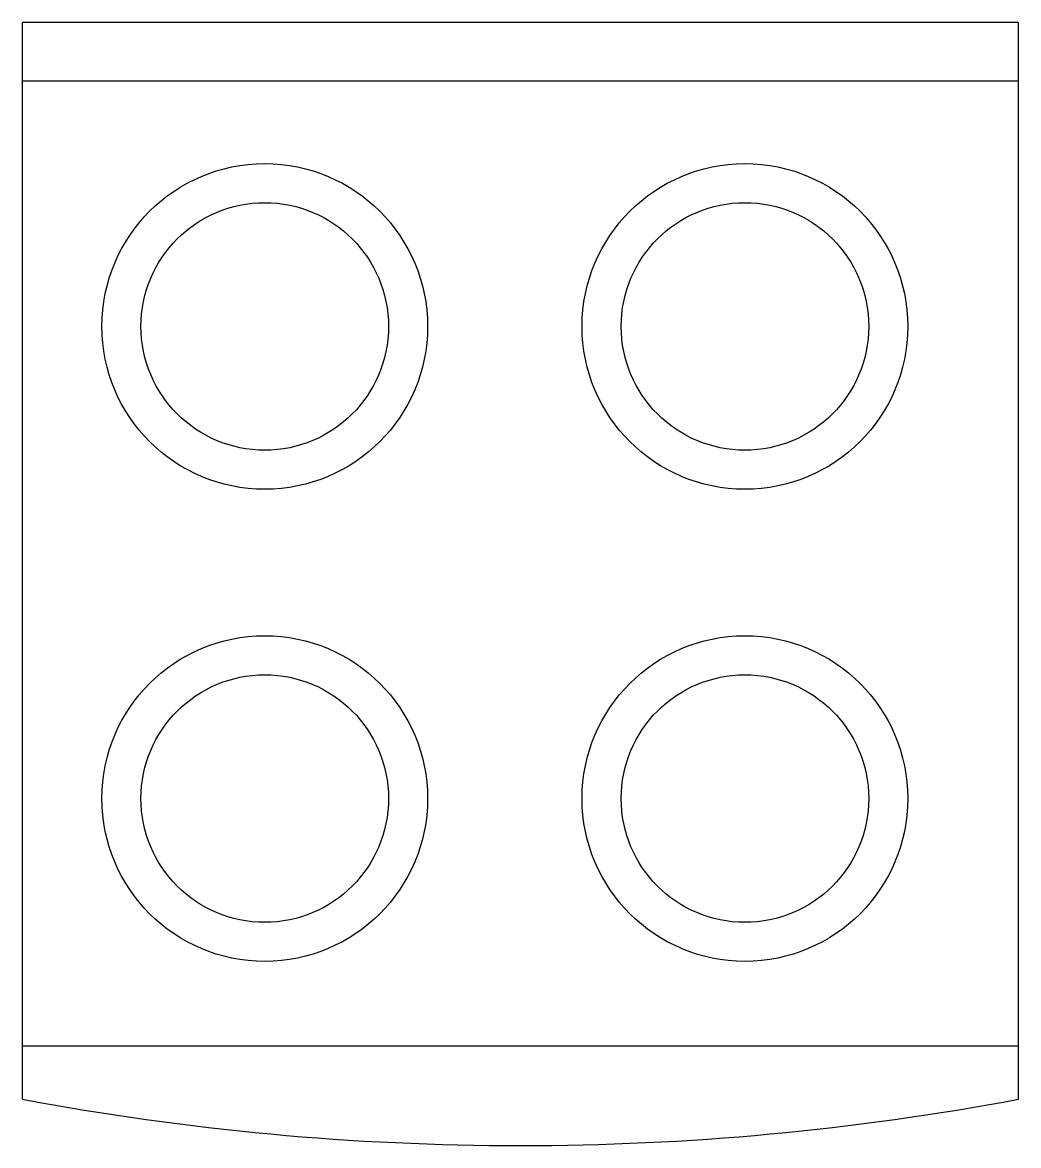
# Model space of a CAD drawing. Extents: x 19.347 to 19.857, y 12.725 to 13.3.
import ezdxf

# ---------------------------------------------------------------- set-up
doc = ezdxf.new("R2010")
doc.units = 0
doc.layers.get('0').update_dxf_attribs({"linetype": 'CONTINUOUS'})

msp = doc.modelspace()

# ---------------------------------------------------------------- linework, layer by layer
at = {"color": 0}
for p, q in [((19.85712, 13.30027), (19.34712, 13.30027)), ((19.34712, 12.74896), (19.34712, 13.30027)), ((19.85712, 12.74896), (19.85712, 13.30027)), ((19.85712, 13.27027), (19.34712, 13.27027)), ((19.85712, 12.77613), (19.34712, 12.77613))]:
    msp.add_line(p, q, dxfattribs=at)
for centre, radius in [((19.47117, 13.14463), 0.08337), ((19.71704, 13.14463), 0.08337), ((19.47117, 13.14463), 0.06337), ((19.71704, 13.14463), 0.06337), ((19.47117, 12.90292), 0.08337), ((19.71704, 12.90292), 0.08337), ((19.47117, 12.90292), 0.06337), ((19.71704, 12.90292), 0.06337)]:
    msp.add_circle(centre, radius, dxfattribs=at)
msp.add_arc((19.60212, 14.10891), 1.38365, 259.37995, 280.62005, dxfattribs=at)

doc.saveas('drawing.dxf')
